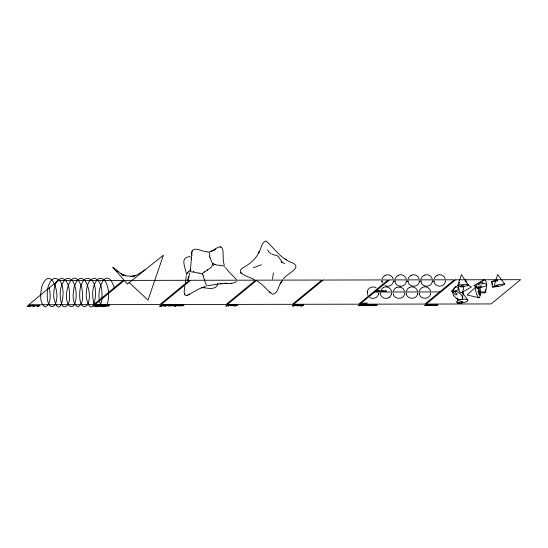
<?xml version="1.0" encoding="UTF-8"?>
<svg xmlns="http://www.w3.org/2000/svg" width="548" height="548" viewBox="0 0 548 548"><rect width="100%" height="100%" fill="white"/><g stroke="black" fill="none" stroke-linecap="round" stroke-linejoin="round"><path stroke-width="0.82" d="M367.783 295.208L367.276 291.728M457.744 285.714L460.347 286.542A9.789 2.959 -8.9 0 0 463.272 286.536L468.06 285.618A1.945 0.589 -8.9 0 0 468.451 285.296L461.409 274.603L457.779 285.631A1.945 0.589 -8.9 0 1 458.162 285.316L462.95 284.391A9.789 2.959 -8.9 0 1 465.882 284.391L468.458 285.063M191.485 257.313L190.512 269.102M210.124 268.088L211.816 266.753L212.336 264.595M186.265 275.706L185.382 283.261M493.94 286.57L495.097 286.864L498.721 286.344A12.371 3.74 -8.9 0 0 501.728 285.563L504.763 284.083L497.646 274.493L493.933 286.59L496.968 285.152A12.371 3.74 -8.9 0 1 499.975 284.371L504.742 284.028M272.541 279.09L273.363 272.863M393.443 280.864L393.375 281.487M406.431 280.843L406.363 281.46M419.425 280.816L419.357 281.439M432.413 280.795L432.345 281.412M445.401 280.768L445.332 281.391M191.622 254.724C190.93 244.024 202.424 252.21 207.603 251.799M192.053 253.971L192.012 254.231M179.429 305.626L180.956 305.133M191.855 252.539L191.718 253.573M462.533 298.297L463.375 291.488M378.647 293.612L378.702 293.262M391.642 293.591L391.69 293.235M404.677 293.214C404.123 300.619 393.231 299.174 393.252 293.543M417.617 293.543L417.672 293.187M430.612 293.516L430.66 293.166M168.544 304.914L168.339 305.887L167.941 305.887L168.058 305.373M206.541 285.851L204.568 280.247M184.847 286.255L184.142 291.276L184.429 294.16M367.311 291.55C367.9 287.625 372.941 285.556 376.14 287.851M369.866 297.53C373.058 299.756 378.031 297.674 378.62 293.79M389.149 297.448L390.786 295.79L391.608 293.769M394.971 281.357C395.512 287.645 405.486 287.878 406.328 281.638M407.959 281.329C408.5 287.632 418.473 287.844 419.323 281.617M406.226 293.433C406.767 299.722 416.74 299.962 417.59 293.721M420.953 281.309C421.487 287.604 431.461 287.823 432.31 281.59M419.22 293.413C419.754 299.694 429.728 299.934 430.577 293.701M433.941 281.288C434.482 287.563 444.455 287.823 445.298 281.569M367.263 291.81L367.324 291.461M378.6 293.879L378.668 293.529M393.389 281.398C392.985 285.213 388.32 287.529 385.025 285.659M391.594 293.851L391.656 293.502M406.315 281.727L406.376 281.377M419.309 281.699L419.371 281.35M417.569 293.803L417.638 293.454M432.297 281.679L432.358 281.329M430.564 293.783L430.625 293.433M445.284 281.651L445.346 281.302M429.337 305.12L430.899 304.722M189.814 272.849L188.005 279.37M36.298 305.592L36.175 306.127L36.586 306.127L36.757 305.25L33.914 306.147M430.913 304.777L429.358 305.181M27.866 306.127L29.126 305.428L30.757 305.647M431.749 305.12L433.201 304.667M192.04 251.635L192.156 251.237M393.361 291.152L394.464 288.988L396.423 287.433M406.356 291.132L407.452 288.967L409.411 287.412M419.343 291.111L420.439 288.94L422.398 287.392M228.53 305.181L228.256 306.113L230.304 304.9L228.66 305.914L228.948 304.9L226.372 305.935L227.626 304.9L227.208 304.9L225.735 306.113L228.564 305.072M361.022 304.941L360.755 305.866L362.803 304.654L361.153 305.668L361.447 304.661L358.865 305.695L360.118 304.661L359.707 304.661L358.234 305.873L361.064 304.832M382.182 278.816L383.374 276.713L385.162 275.356M395.17 278.795L396.362 276.692L398.156 275.329M408.164 278.768L409.349 276.665L411.144 275.308M421.152 278.747L422.344 276.644L424.131 275.288M434.139 278.726L435.331 276.617L437.126 275.26M187.635 280.398L189.067 276.767M220.166 283.597L219.46 284.035L217.337 283.72M303.695 305.12L302.366 305.873L300.064 305.976L301.537 304.77L303.558 304.859M168.099 305.25L166.188 305.887L168.147 305.01M96.386 305.428L95.927 305.62A1.329 0.404 -8.9 0 1 95.667 305.654A8.741 2.644 -8.9 0 1 95.229 305.688L93.982 306.085L94.366 306.229A1.966 0.596 -8.9 0 0 94.633 306.229L96.01 306.01L95.037 306.332A1.884 0.569 -8.9 0 1 94.277 306.373A1.733 0.521 -8.9 0 1 93.804 306.332L94.256 305.805A1.247 0.377 -8.9 0 1 94.523 305.757L95.112 305.702M295.132 305.065L294.673 305.257A1.329 0.404 -8.9 0 1 294.406 305.291A8.741 2.644 -8.9 0 1 293.975 305.332L293.269 305.4A1.247 0.377 -8.9 0 0 293.002 305.442L292.55 305.969A1.733 0.521 -8.9 0 0 293.016 306.01A1.884 0.569 -8.9 0 0 293.783 305.969L294.756 305.647L293.372 305.873A1.966 0.596 -8.9 0 1 293.105 305.866L292.742 305.709L294.961 305.346M168.811 305.722L171.236 305.25M232.537 305.606L233.88 305.263A4.453 1.349 -8.9 0 0 234.174 305.236L234.366 304.996M374.859 305.346L376.195 305.003A4.453 1.349 -8.9 0 0 376.497 304.976L376.688 304.736M435.544 305.202L436.818 304.873A4.233 1.281 -8.9 0 0 437.099 304.846L437.489 304.722M303.208 305.181L302.544 305.661A1.528 0.459 -8.9 0 1 301.352 305.832L300.667 305.839L301.79 304.907L303.092 304.955M280.336 283.816L281.795 281.336C278.288 285.008 278.247 293.796 272.514 294.235C266.91 290.584 263.314 284.412 257.293 281.22M106.668 305.428L107.072 305.421M180.991 305.27L181.381 305.291M37.613 305.839L38.977 305.77L37.627 305.935M107.394 305.709L108.757 305.64L107.408 305.811M181.703 305.572L183.066 305.503L181.737 305.688M230.564 305.483L231.927 305.414L230.598 305.599M366.838 305.236L368.201 305.168L366.852 305.339M380.935 289.796L383.429 287.46M281.049 282.556L282.645 280.083M433.228 304.804L433.605 304.811M161.996 305.853L160.105 306.092L162.003 305.722M378.517 291.098L377.962 291.283A4.042 1.219 -8.9 0 1 377.627 291.31L377.134 291.399M190.437 270.534C189.752 272.342 193.506 271.808 194.519 272.329M190.971 269.28L190.512 269.856M451.751 291.187L452.929 290.214L457.203 294.05L456.025 295.023L451.751 291.187L455.998 286.371L459.053 289.111M452.929 290.214L455.998 286.371M33.955 305.811L34.62 305.257L33.154 306.133L33.675 305.996M99.955 305.695L100.613 305.133L99.154 306.01L99.674 305.88M174.264 305.558L174.928 304.996L173.463 305.88L173.983 305.743M369.482 305.202L370.14 304.64L368.674 305.524L369.194 305.387M190.451 269.931L189.142 271.315M32.777 305.599L32.133 306.133L33.599 305.257L32.284 305.25L32.77 305.407M98.798 305.455L98.133 306.017L99.599 305.133L97.77 305.209L96.626 306.017L97.681 305.476A2.124 0.644 -8.9 0 1 97.791 305.394M173.106 305.318L172.442 305.88L173.908 305.003L171.805 305.188M297.543 305.092L296.879 305.654L298.338 304.77L296.249 304.955M283.508 278.946C286.131 273.603 304.174 267.65 291.385 262.396C280.583 258.608 274.336 248.018 265.876 240.942C261.238 242.469 261.28 249.313 258.594 252.895C255.868 258.8 250.724 263.006 245.353 266.424C231.866 272.883 249.504 276.706 254.272 279.555M235.462 305.448L236.133 304.887L234.263 306.099L236.613 305.654L237.654 304.887L235.558 305.626M104.086 305.455L103.956 305.565A3.603 1.089 -8.9 0 0 103.367 305.517L103.127 305.489M178.408 305.311L178.264 305.435A3.603 1.089 -8.9 0 0 177.675 305.38L177.422 305.352M364.516 305.003L364.406 305.092A3.603 1.089 -8.9 0 0 363.824 305.044M373.332 304.989L373.229 305.078A3.603 1.089 -8.9 0 0 372.64 305.024L372.387 305.003M207.904 252.333C209.809 250.498 209.466 254.991 209.87 255.95M236.476 281.604C231.859 284.85 225.324 282.706 220.152 283.898M427.878 304.852L427.125 305.126M381.949 291.194L382.764 290.961M385.223 291.194L386.039 290.954M186.93 273.267L186.265 274.164L186.717 274.589M100.592 306.154L99.873 306.024M174.901 306.017L174.196 305.887M476.068 286.768L467.088 294.961L478.904 297.776M380.744 291.207L381.059 290.947L380.579 291.324M382.634 291.146L382.127 291.55L382.812 291.002M385.915 291.139L385.408 291.543L386.087 290.995M101.038 306.106L102.223 305.133L100.099 305.873M175.346 305.976L176.531 304.996L174.422 305.743M188.656 271.76L187.361 272.883M234.928 305.168L233.359 305.448M377.25 304.907L375.661 305.195M427.07 305.394L424.536 305.695L425.933 304.537L427.81 304.599M378.846 291.084L378.339 291.502L379.052 291.077M364.132 303.359L364.79 303.154M365.674 303.345L365.995 303.078L365.05 303.681L366.434 303.578M381.285 291.214L381.812 290.947L381.483 291.214M362.783 305.435A1.151 0.349 -8.9 0 0 364.475 305.366A1.918 0.582 -8.9 0 0 364.598 305.263L365.091 304.866A1.74 0.527 -8.9 0 1 365.441 304.647L363.043 304.873M366.133 304.9L365.769 305.524L364.708 305.743L365.961 304.743L366.674 304.784M383.86 291.166L383.895 291.139A1.802 0.548 -8.9 0 0 383.566 291.139L383.552 291.132M384.36 291.317L384.833 290.94L384.559 291.173M373.722 305.003L373.907 304.852A1.74 0.527 -8.9 0 1 374.263 304.633L371.845 304.873M457.97 303.517L460.327 301.571L462.923 301.571L460.567 303.51L457.97 303.517L457.724 301.962M476.883 288.001L479.24 286.056L481.836 286.056L479.479 287.995L476.883 288.001L476.705 286.851M478.74 288.234L479.466 292.885L480.644 291.92L485.843 291.906L485.48 289.584M485.843 291.906L484.665 292.879L479.466 292.885M373.462 305.215L373.448 305.222A1.918 0.582 -8.9 0 1 373.284 305.346A1.151 0.349 -8.9 0 1 371.599 305.421M103.771 305.722L102.654 305.88M178.066 305.599L176.936 305.736M364.208 305.257L363.077 305.394M373.03 305.243L371.9 305.38M437.825 304.77L436.324 305.051M204.397 272.116L207.5 269.828M224.475 267.164C225.475 264.739 217.07 265.821 214.98 264.465M102.572 305.359L105.024 305.126M176.888 305.222L179.333 304.989A1.74 0.527 -8.9 0 0 178.956 305.209L178.477 305.592A1.918 0.582 -8.9 0 1 178.319 305.702A1.151 0.349 -8.9 0 1 176.634 305.77M31.421 305.496L30.626 306.133L31.681 305.592A2.124 0.644 -8.9 0 1 31.791 305.517M478.322 283.809L480.589 282.124L483.281 283.042M381.798 291.152L382.456 290.94M385.08 291.146L385.867 290.933M213.494 250.58L215.631 249.121L211.816 251.053M296.16 305.01L295.365 305.654L296.427 305.113A2.124 0.644 -8.9 0 1 296.53 305.037M201.561 287.625C207.076 287.59 214.439 290.748 217.515 284.905M389.224 297.4C386.306 299.749 380.545 297.749 380.25 293.481M171.723 305.236L170.935 305.88L171.99 305.339A2.124 0.644 -8.9 0 1 172.099 305.263L173.072 305.154M207.993 269.493L209.624 268.417M427.399 304.894L425.693 305.072L427.289 304.688M145.432 269.602L137.219 274.815L132.746 276.5L135.363 275.617L130.904 276.336L133.507 276.411L127.225 276.007L122.793 274.801L125.382 275.843L120.964 273.671L122.896 275.171M212.809 250.758C227.694 238.901 220.974 257.567 224.344 265.013M184.347 293.94L185.334 295.317L187.669 295.228L198.636 289.07L205.39 286.357M461.635 292.598L471.41 286.988L467.917 284.994M483.576 280.007L473.794 285.624L478.692 288.412M31.483 305.455L32.229 305.25M188.998 294.619L189.875 294.132M103.038 305.339L104.058 305.284M177.346 305.202L178.367 305.147M363.488 304.859L364.509 304.804M372.311 304.846L373.332 304.791M31.832 305.489L32.311 305.373M296.571 305.01L297.509 304.928M36.353 305.428L34.086 305.996M378.257 291.139L377.73 291.228A2.952 0.891 -8.9 0 0 377.456 291.255M426.57 305.448L425.104 305.558L426.632 305.229M385.258 275.308C388.258 273.815 392.306 275.569 393.19 278.829M398.252 275.288C401.252 273.795 405.294 275.541 406.184 278.809M383.525 287.412C386.614 285.871 390.779 287.789 391.532 291.194M411.24 275.26C414.24 273.767 418.282 275.521 419.172 278.781M396.512 287.392L400.156 286.988M424.227 275.24C427.228 273.747 431.276 275.493 432.16 278.761M437.215 275.219C440.215 273.719 444.264 275.473 445.154 278.74M422.494 287.344C425.584 285.803 429.748 287.721 430.502 291.125M379.449 291.029L379.997 290.94M383.23 291.022L383.689 290.995M409.329 287.453C412.432 285.768 416.747 287.666 417.514 291.146M189.992 256.608C180.408 257.293 184.436 265.109 186.176 272.801M365.167 303.311L364.79 303.4M261.396 264.759L253.347 267.732M364.721 303.599L364.331 303.613M453.95 291.358L458.888 289.577M382.388 291.283L381.997 291.392M366.468 303.318L367.215 303.071L366.345 303.277M210.733 251.402L211.966 251.005L209.761 251.614M299.297 304.852L297.489 305.983L300.626 304.976L299.448 304.811L298.667 305.448L300.201 305.031L299.379 304.928M187.669 295.228L187.067 295.413M385.628 291.289L385.271 291.385M366.18 303.578L365.345 303.613L366.174 303.414M492.447 286.926L497.783 285.549L498.242 285.857L492.905 287.234L492.447 286.926L491.597 281.494L496.933 280.117L497.392 280.425M493.577 281.412L495.865 280.816M207.562 285.748L217.94 284.083M96.222 305.709L95.29 305.839M383.593 291.317L383.175 291.385M376.168 305.469L376.702 305.277L375.325 305.38M220.762 283.761L221.974 283.569M98.181 305.263L98.763 305.291M379.805 291.385L379.353 291.392M377.456 291.255C375.887 291.721 379.469 291.378 377.134 291.474M231.044 283.316L231.592 283.254M169.613 305.572L170.305 305.503M169.825 305.407L170.147 305.38A4.453 1.349 -8.9 0 0 170.449 305.352L170.586 305.113M364.667 303.352L363.824 303.613L364.221 303.681M234.948 304.955L233.023 305.133L234.119 304.996M377.264 304.695L375.312 304.894L376.442 304.736M437.051 304.62L435.975 304.77L437.818 304.578M167.846 304.798L168.407 304.681M102.161 305.757L102.579 305.736M176.47 305.62L176.888 305.599M362.612 305.284L363.029 305.263M371.434 305.263L371.845 305.243M171.216 305.072L169.298 305.25L170.394 305.106M39.264 305.524L39.703 305.51M109.045 305.4L109.477 305.38M183.354 305.263L183.792 305.243M232.215 305.174L232.647 305.154M368.489 304.928L368.927 304.907M224.618 283.35L225.406 283.33M363.475 303.366L362.755 303.085L362.023 303.688L362.851 303.613M95.989 305.12L95.284 305.161A1.206 0.363 -8.9 0 0 94.105 305.531L95.126 305.318A1.322 0.397 -8.9 0 1 96.256 305.311L96.393 305.38M294.735 304.757L294.029 304.798A1.206 0.363 -8.9 0 0 292.844 305.174L293.872 304.962A1.322 0.397 -8.9 0 1 295.002 304.948L295.132 305.017M464.259 279.727L465.738 279.72L466.225 282.823M374.681 292.05L439.626 291.933M362.735 303.613L362.324 303.619L363.201 303.407M364.132 303.688L363.523 303.688L365.078 303.085M39.545 305.647L37.791 305.647L39.189 305.394M109.326 305.517L107.572 305.524L108.963 305.263M183.635 305.38L181.881 305.387L183.279 305.126M232.496 305.291L230.742 305.298L232.133 305.037M368.77 305.044L367.016 305.051L368.414 304.791M202.555 287.57L204.726 287.659M224.913 283.316L227.304 283.364L224.502 283.282M192.081 255.436L191.204 255.793L191.184 257.361M220.337 247.004L220.83 247.018M383.449 291.194L383.463 291.194A2.295 0.692 -8.9 0 1 383.764 291.214M379.668 291.2L379.682 291.2A2.295 0.692 -8.9 0 1 379.983 291.221M379.771 291.139L379.785 291.146A1.802 0.548 -8.9 0 1 380.045 291.166M433.201 305.113L431.776 305.188M180.956 305.606L179.477 305.702M106.648 305.743L105.12 305.743L106.648 305.27M369.421 305.537L370.016 305.352L369.599 305.38M175.401 306.085L175.778 306.079L174.942 306.195M30.099 306.14L27.907 306.236M101.079 306.216L101.469 306.216L100.647 306.339M436.03 305.243L437.297 305.14L436.79 305.318A1.219 0.37 -8.9 0 1 435.633 305.318L435.585 305.291M169.291 305.757L170.654 305.654L170.065 305.859A1.288 0.39 -8.9 0 1 168.9 305.846L168.839 305.805M195.191 272.438L198.917 273.116M400.033 286.96L402.862 288.392L404.527 291.173M371.982 305.099L372.092 305.12A2.124 0.644 -8.9 0 0 372.291 305.133L372.441 305.14A4.59 1.384 -8.9 0 1 373.092 305.188M363.166 305.12L363.276 305.133A2.124 0.644 -8.9 0 0 363.468 305.154L363.619 305.161A4.59 1.384 -8.9 0 1 364.276 305.209M177.025 305.455L177.134 305.476A2.124 0.644 -8.9 0 0 177.326 305.489L177.477 305.496A4.59 1.384 -8.9 0 1 178.134 305.544M233.016 305.64L234.386 305.537L233.791 305.743A1.288 0.39 -8.9 0 1 232.626 305.729L232.564 305.688M102.702 305.585L102.825 305.613A2.124 0.644 -8.9 0 0 103.017 305.626L103.168 305.633A4.59 1.384 -8.9 0 1 103.825 305.681M378.264 291.043L377.168 291.152L378.517 291.022M281.049 261.978L282.453 262.396L281.816 262.204M213.494 263.978L212.987 263.78A7.967 4.939 1.2 0 1 212.754 263.718M271.904 254.094L277.925 256.067L282.049 261.958M284.7 263.602L283.042 262.841M285.09 258.937L286.542 259.779M374.873 305.421L374.948 305.469A1.288 0.39 -8.9 0 0 376.106 305.469M270.938 253.758L269.123 252.258L267.643 249.84M491.597 281.494L492.049 281.802M128.931 282.268L148.001 300.099L163.434 255.142L127.424 284.063L112.929 267.314L122.875 275.151M162.461 305.62L161.27 306.216A3.185 0.966 -8.9 0 1 160.811 306.229L159.502 306.236L160.975 305.024L161.407 305.024L160.804 305.517L161.639 305.517A1.61 0.486 -8.9 0 1 162.509 305.599M269.568 292.036L270.356 292.755M112.929 267.314L117.854 271.918M462.786 293.255L467.787 299.92M225.728 267.787L228.578 271.445L236.38 279.432M382.394 282.837L381.983 281.377M202.623 274.644L202.335 273.863L201.246 273.61A16.077 2.925 12.5 0 0 199.636 273.24L199.527 273.24A17.81 3.117 12.5 0 0 198.903 273.103M203.185 276.185L204.493 280.007M114.279 287.686C105.853 261.636 93.304 295.982 101.75 305.681C107.942 309.969 109.052 297.071 108.552 293.132C108.367 287.693 105.771 275.658 98.147 278.966C92.064 284.85 91.797 294.735 93.701 302.51C96.016 311.634 102.435 304.202 101.907 298.502C102.298 291.557 102.058 280.994 94.407 278.151C86.495 279.877 86.111 290.81 86.262 297.413C92.605 324.971 100.976 285.124 90.639 279.432C83.522 274.754 79.885 286.686 79.796 291.988C79.446 296.235 79.487 308.784 86.159 306.161C95.263 297.543 83.091 262.67 74.247 286.645C73.021 293.043 71.452 302.893 77.7 306.996C84.317 303.996 82.686 293.735 81.81 287.741C73.377 261.697 60.828 296.036 69.281 305.736C75.466 310.031 76.576 297.132 76.076 293.194C75.891 287.755 73.295 275.719 65.671 279.028C59.588 284.912 59.328 294.797 61.225 302.565C63.541 311.696 69.959 304.256 69.432 298.557C69.822 291.618 69.582 281.056 61.938 278.213C54.019 279.939 53.636 290.865 53.793 297.475C60.129 325.033 68.507 285.186 58.163 279.494C51.053 274.815 47.409 286.748 47.327 292.043C46.97 296.29 47.012 308.846 53.69 306.216C62.787 297.605 50.622 262.725 41.771 286.7C40.545 293.105 38.977 302.948 45.231 307.058C51.841 304.058 50.211 293.79 49.334 287.803M191.533 258.999L191.314 258.046A18.31 18.221 89.5 0 1 191.129 257.368M210.124 257.238L210.795 259.642A13.57 11.076 83.1 0 0 212.734 263.739M496.933 280.117L497.18 281.665M492.173 282.583L492.419 284.131M479.918 287.262L480.644 291.92M457.121 298.085L457.484 300.414M433.886 280.747L433.92 281.103M420.898 280.775L420.926 281.124M419.193 293.228L419.227 293.495M407.904 280.795L407.938 281.151M406.205 293.255L406.239 293.523M394.916 280.823L394.95 281.172M381.929 280.843L381.956 281.199M380.223 293.303L380.257 293.57M433.906 281.014L433.954 281.371M420.919 281.042L420.96 281.391M407.924 281.062L407.972 281.419M394.937 281.09L394.985 281.439M381.949 281.11L381.99 281.466M437.044 304.551A1.219 0.37 -8.9 0 1 437.229 304.551M433.304 305.14A1.192 0.363 -8.9 0 1 431.523 305.257A1.192 0.363 -8.9 0 1 432.358 304.633A1.192 0.363 -8.9 0 1 433.776 304.791M376.435 304.661A1.288 0.39 -8.9 0 1 376.634 304.661M368.886 305.085A1.315 0.397 -8.9 0 1 366.763 305.496A1.315 0.397 -8.9 0 1 367.208 304.784A1.315 0.397 -8.9 0 1 369.003 304.894M294.708 304.804A1.137 0.343 -8.9 0 1 295.591 304.955A1.137 0.343 -8.9 0 1 295.077 305.387M234.119 304.921A1.288 0.39 -8.9 0 1 234.311 304.921M232.605 305.332A1.315 0.397 -8.9 0 1 230.482 305.743A1.315 0.397 -8.9 0 1 230.934 305.031A1.315 0.397 -8.9 0 1 232.729 305.147M183.751 305.421A1.315 0.397 -8.9 0 1 181.628 305.832A1.315 0.397 -8.9 0 1 182.073 305.12A1.315 0.397 -8.9 0 1 183.868 305.236M181.066 305.633A1.254 0.377 -8.9 0 1 179.189 305.75A1.254 0.377 -8.9 0 1 180.066 305.092A1.254 0.377 -8.9 0 1 181.559 305.263M170.387 305.037A1.288 0.39 -8.9 0 1 170.586 305.037M109.442 305.558A1.315 0.397 -8.9 0 1 107.319 305.969A1.315 0.397 -8.9 0 1 107.764 305.257A1.315 0.397 -8.9 0 1 109.559 305.366M106.757 305.77A1.254 0.377 -8.9 0 1 104.88 305.887A1.254 0.377 -8.9 0 1 105.757 305.229A1.254 0.377 -8.9 0 1 107.25 305.4M104.99 305.12A1.74 0.527 -8.9 0 0 104.647 305.339L104.147 305.736A1.918 0.582 -8.9 0 1 104.01 305.839A1.151 0.349 -8.9 0 1 102.325 305.907M95.962 305.161A1.137 0.343 -8.9 0 1 96.845 305.318A1.137 0.343 -8.9 0 1 96.332 305.75M39.662 305.681A1.315 0.397 -8.9 0 1 37.538 306.099A1.315 0.397 -8.9 0 1 37.983 305.38A1.315 0.397 -8.9 0 1 39.778 305.496M30.209 306.174A1.747 0.527 -8.9 0 1 27.64 306.311A1.747 0.527 -8.9 0 1 28.845 305.407A1.747 0.527 -8.9 0 1 30.955 305.613M482.439 281.466A5.768 2.507 89.9 0 1 486.261 282.378A5.768 2.507 89.9 0 1 485.206 290.885M477.979 288.09A5.768 1.692 75.5 0 1 479.87 296.632A5.768 1.692 75.5 0 1 476.856 294.845A5.768 1.692 75.5 0 1 475.965 286.892M463.505 286.262A5.768 2.507 89.9 0 1 461.759 292.522A5.768 2.507 89.9 0 1 458.779 289.577A5.768 2.507 89.9 0 1 459.539 282.336M188.992 271.226A26.537 19.372 1.1 0 1 188.505 271.671M187.176 273.349A17.125 10.063 -13.1 0 1 187.601 272.979M202.726 274.301A14.707 1.493 70.4 0 1 203.376 276.096M202.328 273.658A8.501 2.932 -49.2 0 1 202.575 273.438M215.015 264.41A14.906 9.515 0 0 1 213.535 263.937M212.857 263.698A7.72 1.192 -46.3 0 1 212.939 263.554M202.938 273.062A15.495 4.213 -47.5 0 1 204.52 271.774M207.254 270.267A34.017 7.713 -45.7 0 1 207.747 269.924M213.686 265.259A21.214 0.664 -34.7 0 1 213.309 265.506M212.501 264.424A13.467 1.781 -48.7 0 1 212.816 263.807M209.589 257.382A24.927 21.646 84.3 0 1 209.329 256.06M193.341 271.657A30.667 3.829 11.7 0 1 194.088 271.781M163.537 305.633L165.201 305.263L163.557 305.585M259.293 251.498L258.594 252.895L259.293 251.498M58.163 280.528L28.722 304.777L93.667 304.661L123.115 280.405L58.163 280.528M124.417 280.405L94.968 304.661L159.913 304.544L189.361 280.288L124.417 280.405M190.663 280.281L161.215 304.537L226.16 304.421L255.608 280.165L190.663 280.281M166.462 305.01L164.989 306.222L166.859 305.01L166.462 305.01M256.909 280.165L227.461 304.421L292.413 304.298L321.854 280.042L256.909 280.165M323.156 280.042L293.707 304.298L358.659 304.181L388.107 279.925L323.156 280.042M389.402 279.918L359.954 304.174L424.906 304.058L454.354 279.802L389.402 279.918M369.996 305.681L370.393 305.681L369.996 305.681M371.256 304.64L370.195 305.517L371.654 304.64L371.256 304.64M374.777 304.633L373.304 305.846L375.175 304.633L374.777 304.633M455.648 279.802L426.207 304.058L491.152 303.935L520.6 279.686L455.648 279.802M428.762 304.537L427.365 305.688L429.139 304.537L428.762 304.537M434.276 304.524L432.879 305.674L434.057 305.017L435.03 305.359L434.55 305.051L436.133 304.524L434.406 304.948L434.66 304.524L434.276 304.524M461.471 285.748L460.115 286.864L462.711 286.864L464.074 285.741L461.471 285.748M480.062 292.55L478.055 291.187L478.479 293.899L480.486 295.262L480.062 292.55M241.565 273.493L240.771 272.815L241.565 273.493M459.375 303.017A5.768 1.747 -8.9 0 0 467.917 300.27A5.768 1.747 -8.9 0 0 459.347 299.968A5.768 1.747 -8.9 0 0 459.375 303.017M429.516 305.38A1.302 0.397 -8.9 0 0 431.399 304.743A1.302 0.397 -8.9 0 0 429.427 304.702A1.302 0.397 -8.9 0 0 429.516 305.38M163.722 305.914A1.37 0.418 -8.9 0 0 165.708 305.243A1.37 0.418 -8.9 0 0 163.626 305.195A1.37 0.418 -8.9 0 0 163.722 305.914M478.288 287.501A5.768 1.747 -8.9 0 0 486.83 284.755A5.768 1.747 -8.9 0 0 478.26 284.453A5.768 1.747 -8.9 0 0 478.288 287.501M453.696 295.564A5.768 3.007 38.6 0 0 462.115 299.181A5.768 3.007 38.6 0 0 457.238 291.742A5.768 3.007 38.6 0 0 453.696 295.564"/></g></svg>
